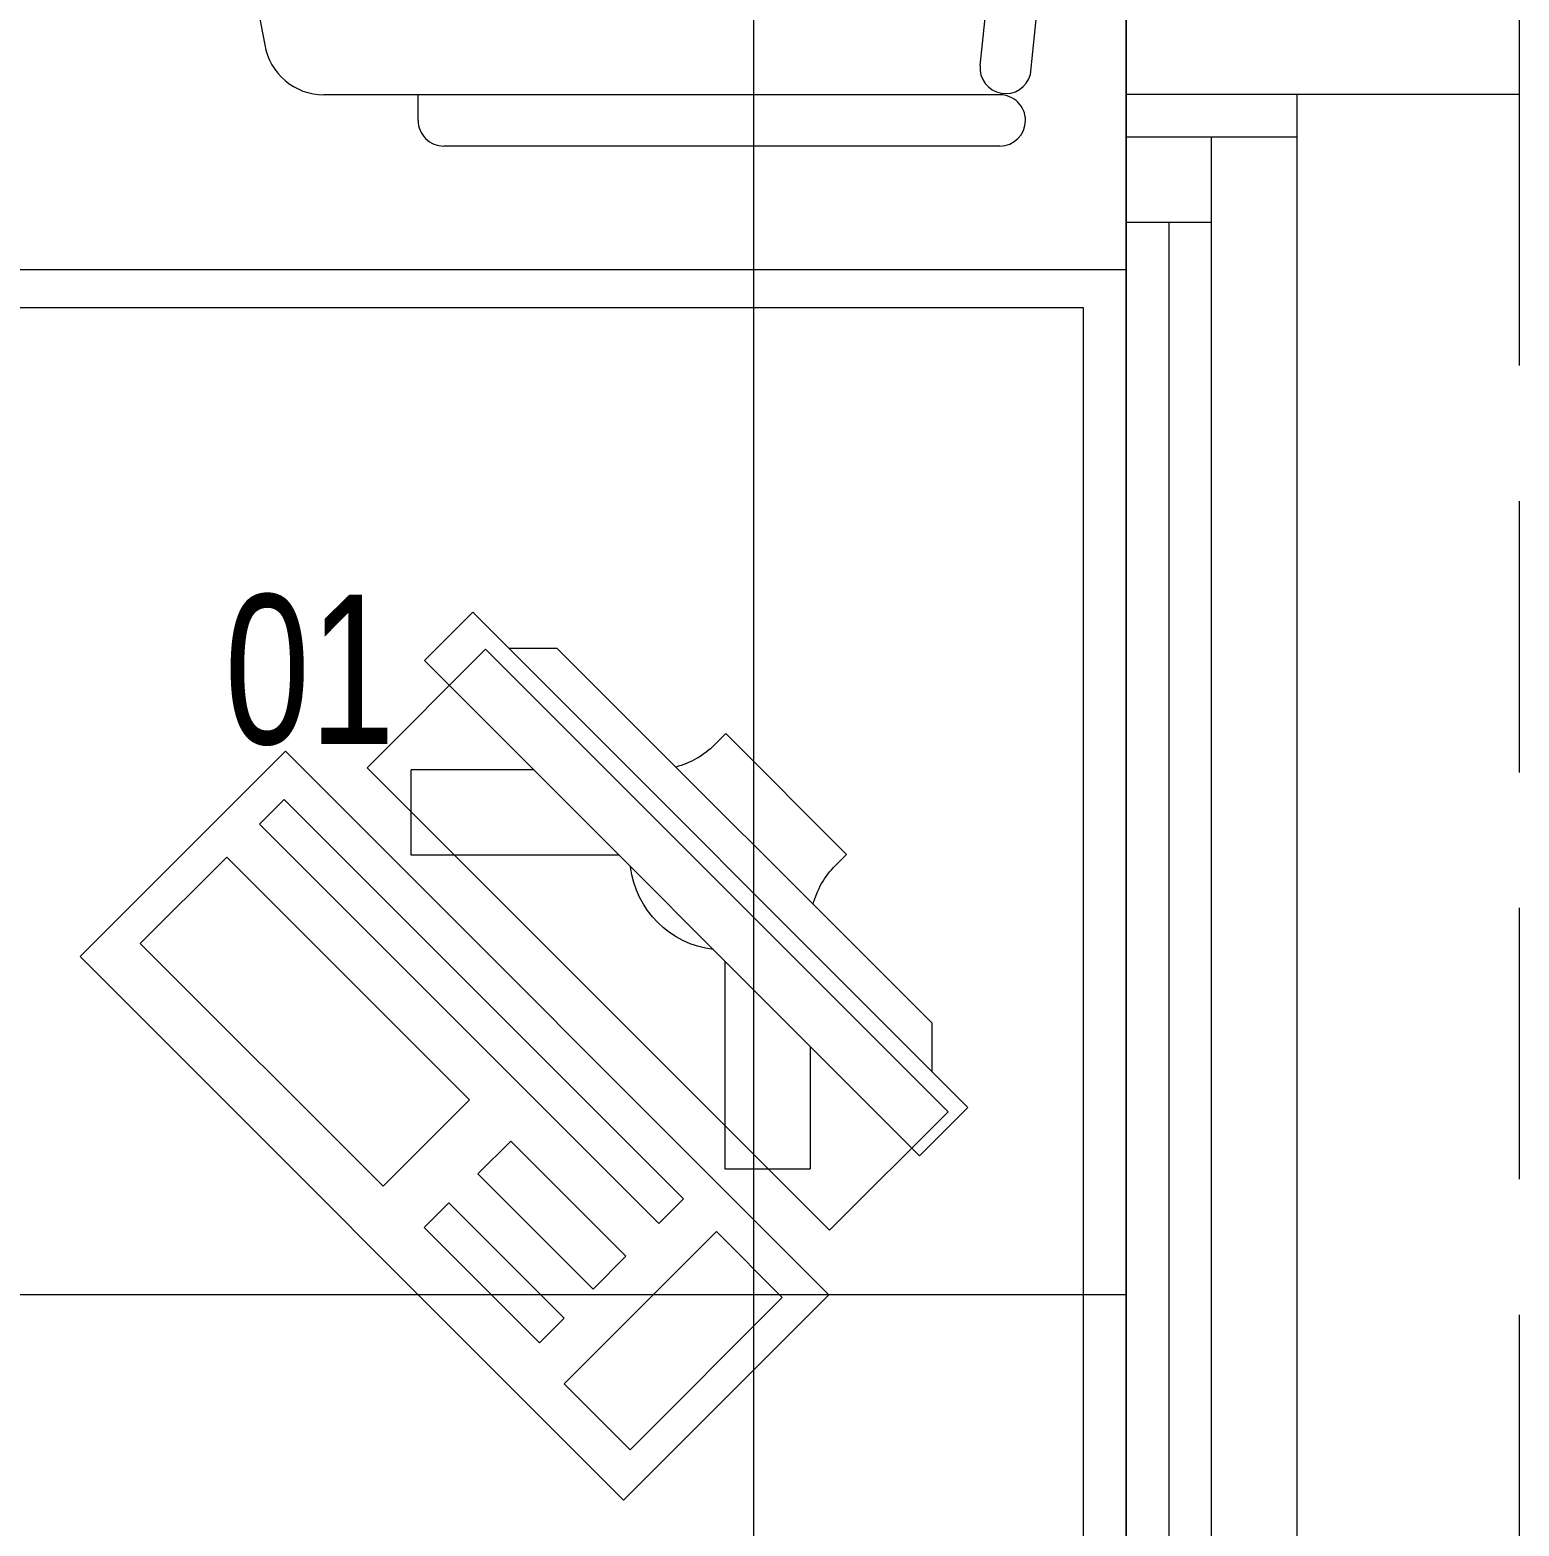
# Model space of a CAD drawing. Header units: inches. Extents: x -246178 to 57169, y -29325 to 19878.
# Drawn here: x 48176 to 49048, y 6464 to 7340 of the extents above; entities that cross this region are included whole.
import ezdxf

# ---------------------------------------------------------------- set-up
doc = ezdxf.new("R2010")
doc.units = ezdxf.units.IN
doc.header["$LTSCALE"] = 25
doc.header["$MEASUREMENT"] = 0
doc.linetypes.add('00-Ground Floor$0$HIDDEN', pattern=[9.525, 6.35, -3.175])
doc.linetypes.add('DASHDOT', pattern=[25.4, 12.7, -6.35, 0, -6.35])
doc.layers.get('0').update_dxf_attribs({"color": 8})
for name, color, linetype, lineweight in [('00-Ground Floor$0$72_EGR_EQP_TAG', 142, 'Continuous', 5), ('00-Ground Floor$0$Aluminum', 251, 'Continuous', 5), ('00-Ground Floor$0$Frame', 252, 'Continuous', 9), ('00-Ground Floor$0$LOADING', 253, 'Continuous', 5), ('00-Ground Floor$0$Proj', 251, 'Continuous', 5), ('00-Ground Floor$0$Walls', 251, 'Continuous', 5), ('E-LITE-CLNG-CNDT', 6, 'DASHDOT', 35)]:
    doc.layers.add(name, color=color, linetype=linetype, lineweight=lineweight)
doc.styles.add('00-Ground Floor$0$X3G_ENTITY_257CFD', font='swisscl.ttf', dxfattribs={"height": 200})

# ---------------------------------------------------------------- blocks, each defined once
blk = doc.blocks.new('00-Ground Floor$0$GF21016-P')
at = {"layer": '00-Ground Floor$0$LOADING', "extrusion": (-1.24384e-09, -1.20261e-09, -1)}
for p, q in [((0.01278, 0.01793), (0.01278, 0.41365)), ((0.46278, 0.01793), (0.46278, 0.41365)), ((-0.00222, 0.35848), (0.01278, 0.35848)), ((0.47778, 0.35848), (0.46278, 0.35848)), ((-0.01722, 0.01793), (-0.01722, 0.34348)), ((0.49278, 0.01793), (0.49278, 0.34348)), ((0.47778, 0.00293), (0.47778, 0.00293))]:
    blk.add_line(p, q, dxfattribs=at)
for centre, radius, start, end in [((-0.23778, -0.5362), 1.00364, 78.75684, 101.24316), ((-0.04778, 0.41365), 0.035, 0, 80.65572), ((-0.42778, 0.41365), 0.035, 99.34428, 180), ((0.00222, 0.34348), 0.015, 0, 90), ((-0.47778, 0.34348), 0.015, 90, 180), ((-0.02845, 0.01455), 0.01501, 284.3864, 95.52091), ((-0.23778, 1.89282), 1.8749, 263.6341, 276.3659), ((-0.4471, 0.01455), 0.01501, 84.47909, 255.6136), ((0.00222, 0.01793), 0.015, 270, 0), ((0.00222, 0.01793), 0.015, 180, 270), ((-0.47778, 0.01793), 0.015, 270, 0), ((-0.47778, 0.01793), 0.015, 180, 270), ((-0.23778, 1.87344), 1.8855, 263.51186, 276.48814)]:
    blk.add_arc(centre, radius, start, end, dxfattribs=at)
blk = doc.blocks.new('00-Ground Floor$0$ITCWLS1-P')
at = {"layer": '00-Ground Floor$0$LOADING'}
for p, q in [((-0.17, 0.45), (-0.17, 0)), ((-0.17, 0.45), (0, 0.45)), ((0, 0.45), (0, 0)), ((-0.26509, 0.43, 0), (-0.30509, 0.43, 0)), ((-0.30509, 0.43, 0), (-0.30509, 0.02, 0)), ((-0.26509, 0.43, 0), (-0.26509, 0.02, 0)), ((-0.14957, 0.43047), (-0.12914, 0.43047)), ((-0.12914, 0.43047), (-0.12914, 0.40893)), ((-0.197, 0.40939), (-0.295, 0.40939)), ((-0.295, 0.02639), (-0.295, 0.40939)), ((-0.197, 0.02639), (-0.197, 0.40939)), ((-0.32509, 0.38, 0), (-0.30509, 0.4, 0)), ((-0.32509, 0.38, 0), (-0.32509, 0.07, 0)), ((-0.35032, 0.275), (-0.35961, 0.275)), ((-0.35961, 0.175), (-0.35961, 0.275)), ((-0.35032, 0.175), (-0.35961, 0.175)), ((-0.32509, 0.07, 0), (-0.30509, 0.05, 0)), ((-0.197, 0.02639), (-0.295, 0.02639)), ((-0.30509, 0.02, 0), (-0.26509, 0.02, 0)), ((-0.17, 0), (0, 0))]:
    blk.add_line(p, q, dxfattribs=at)
at = {"layer": '00-Ground Floor$0$LOADING', "extrusion": (2.48281e-10, 3.18408e-10, -1)}
for p, q in [((-0.26509, 0.33952), (-0.21443, 0.39019)), ((-0.17907, 0.35483), (-0.21443, 0.39019)), ((-0.26509, 0.26881), (-0.17907, 0.35483))]:
    blk.add_line(p, q, dxfattribs=at)
at = {"layer": '00-Ground Floor$0$LOADING', "extrusion": (2.48281e-10, -3.18408e-10, -1)}
for p, q in [((-0.26509, 0.18119), (-0.17907, 0.09517)), ((-0.26509, 0.11048), (-0.21443, 0.05981)), ((-0.17907, 0.09517), (-0.21443, 0.05981))]:
    blk.add_line(p, q, dxfattribs=at)
at = {"layer": '00-Ground Floor$0$LOADING'}
for points in [[(-0.12914, 0.40893), (-0.12914, 0.09996), (-0.14957, 0.09996), (-0.14957, 0.43047)], [(-0.14957, 0.09997), (-0.14957, 0.09997), (-0.14957, 0.09997), (-0.14957, 0.09997), (-0.14957, 0.09997), (-0.14957, 0.09997), (-0.14957, 0.09997), (-0.14957, 0.09997), (-0.14957, 0.09997)], [(-0.14957, 0.09997), (-0.14957, 0.09997), (-0.14957, 0.09997), (-0.14957, 0.09997), (-0.14957, 0.09997), (-0.14957, 0.09997), (-0.14957, 0.09997), (-0.14957, 0.09997), (-0.14957, 0.09997), (-0.14957, 0.09997), (-0.14957, 0.09997), (-0.14957, 0.09997), (-0.14957, 0.09997), (-0.14957, 0.09997), (-0.14957, 0.09997), (-0.14957, 0.09997), (-0.14957, 0.09997), (-0.14957, 0.09997)], [(-0.14957, 0.09996), (-0.14957, 0.09996), (-0.14957, 0.09996), (-0.14957, 0.09996), (-0.14957, 0.09996), (-0.14957, 0.09996), (-0.14957, 0.09996), (-0.14957, 0.09996), (-0.14957, 0.09996), (-0.14957, 0.09996)], [(-0.14957, 0.09996), (-0.14957, 0.09996), (-0.14957, 0.09996), (-0.14957, 0.09996), (-0.14957, 0.09996), (-0.14957, 0.09996), (-0.14957, 0.09996)], [(-0.14957, 0.09997), (-0.14957, 0.09997), (-0.14957, 0.09997), (-0.14957, 0.09997), (-0.14957, 0.09997), (-0.14957, 0.09997), (-0.14957, 0.09997), (-0.14957, 0.09997), (-0.14957, 0.09997), (-0.14957, 0.09997)], [(-0.14957, 0.09997), (-0.14957, 0.09997), (-0.14957, 0.09997), (-0.14957, 0.09997), (-0.14957, 0.09997), (-0.14957, 0.09997), (-0.14957, 0.09997), (-0.14957, 0.09997), (-0.14957, 0.09997), (-0.14957, 0.09997), (-0.14957, 0.09997), (-0.14957, 0.09997), (-0.14957, 0.09997), (-0.14957, 0.09997), (-0.14957, 0.09997)], [(-0.14957, 0.09997), (-0.14957, 0.09997), (-0.14957, 0.09997), (-0.14957, 0.09997), (-0.14957, 0.09997), (-0.14957, 0.09997), (-0.14957, 0.09997), (-0.14957, 0.09997), (-0.14957, 0.09997), (-0.14957, 0.09997)], [(-0.14957, 0.09997), (-0.14957, 0.09997), (-0.14957, 0.09997), (-0.14957, 0.09997), (-0.14957, 0.09997), (-0.14957, 0.09997), (-0.14957, 0.09997), (-0.14957, 0.09997), (-0.14957, 0.09997), (-0.14957, 0.09997)], [(-0.14957, 0.09996), (-0.14957, 0.09996), (-0.14957, 0.09996), (-0.14957, 0.09996), (-0.14957, 0.09996), (-0.14957, 0.09996), (-0.14957, 0.09996), (-0.14957, 0.09996), (-0.14957, 0.09996), (-0.14957, 0.09996), (-0.14957, 0.09996), (-0.14957, 0.09996), (-0.14957, 0.09996), (-0.14957, 0.09996), (-0.14957, 0.09996), (-0.14957, 0.09996), (-0.14957, 0.09996), (-0.14957, 0.09996), (-0.14957, 0.09997), (-0.14957, 0.09997), (-0.14957, 0.09997), (-0.14957, 0.09997), (-0.14957, 0.09997), (-0.14957, 0.09997), (-0.14957, 0.09997), (-0.14957, 0.09997), (-0.14957, 0.09997), (-0.14957, 0.09997), (-0.14957, 0.09997), (-0.14957, 0.09997), (-0.14957, 0.09997), (-0.14957, 0.09997), (-0.14956, 0.09997), (-0.14956, 0.09997), (-0.14956, 0.09997), (-0.14956, 0.09996), (-0.14956, 0.09996), (-0.14956, 0.09996), (-0.14956, 0.09996), (-0.14956, 0.09996), (-0.14956, 0.09996), (-0.14956, 0.09996), (-0.14956, 0.09996), (-0.14956, 0.09996), (-0.14956, 0.09996), (-0.14956, 0.09996), (-0.14956, 0.09996), (-0.14956, 0.09996), (-0.14957, 0.09996), (-0.14957, 0.09996), (-0.14957, 0.09996), (-0.14957, 0.09996), (-0.14957, 0.09996), (-0.14957, 0.09996)], [(-0.14957, 0.09996), (-0.14957, 0.09996), (-0.14957, 0.09996), (-0.14957, 0.09996), (-0.14957, 0.09996), (-0.14957, 0.09996), (-0.14957, 0.09996), (-0.14957, 0.09996), (-0.14957, 0.09996), (-0.14957, 0.09996), (-0.14957, 0.09997), (-0.14957, 0.09997), (-0.14957, 0.09997), (-0.14957, 0.09996), (-0.14957, 0.09996), (-0.14957, 0.09996), (-0.14957, 0.09996), (-0.14957, 0.09996), (-0.14957, 0.09996), (-0.14957, 0.09997), (-0.14957, 0.09997), (-0.14957, 0.09997), (-0.14957, 0.09997), (-0.14957, 0.09997), (-0.14957, 0.09997), (-0.14957, 0.09997), (-0.14957, 0.09997), (-0.14957, 0.09997), (-0.14957, 0.09997), (-0.14957, 0.09997), (-0.14957, 0.09997), (-0.14957, 0.09997), (-0.14957, 0.09997), (-0.14957, 0.09997), (-0.14957, 0.09997), (-0.14957, 0.09997), (-0.14957, 0.09997), (-0.14957, 0.09997), (-0.14957, 0.09997), (-0.14957, 0.09997), (-0.14957, 0.09997), (-0.14957, 0.09997), (-0.14957, 0.09997), (-0.14957, 0.09997), (-0.14957, 0.09997), (-0.14957, 0.09997), (-0.14957, 0.09997), (-0.14957, 0.09997), (-0.14957, 0.09997), (-0.14957, 0.09997), (-0.14957, 0.09997), (-0.14957, 0.09997), (-0.14957, 0.09997), (-0.14957, 0.09997), (-0.14957, 0.09997), (-0.14957, 0.09997), (-0.14957, 0.09997), (-0.14957, 0.09997), (-0.14957, 0.09997), (-0.14957, 0.09997), (-0.14957, 0.09997), (-0.14957, 0.09997), (-0.14957, 0.09997), (-0.14957, 0.09997), (-0.14957, 0.09997), (-0.14957, 0.09997), (-0.14957, 0.09997), (-0.14957, 0.09997), (-0.14957, 0.09997), (-0.14957, 0.09997), (-0.14957, 0.09997), (-0.14957, 0.09997), (-0.14957, 0.09997), (-0.14957, 0.09997), (-0.14957, 0.09997), (-0.14957, 0.09997), (-0.14957, 0.09997), (-0.14957, 0.09997), (-0.14957, 0.09997), (-0.14957, 0.09997), (-0.14956, 0.09997), (-0.14957, 0.09997), (-0.14957, 0.09997), (-0.14957, 0.09997), (-0.14957, 0.09997), (-0.14956, 0.09997), (-0.14957, 0.09997), (-0.14957, 0.09997), (-0.14957, 0.09997), (-0.14957, 0.09997), (-0.14957, 0.09997), (-0.14957, 0.09997), (-0.14957, 0.09997), (-0.14957, 0.09997), (-0.14957, 0.09997), (-0.14957, 0.09997), (-0.14956, 0.09997), (-0.14957, 0.09996), (-0.14957, 0.09996), (-0.14957, 0.09996), (-0.14956, 0.09996), (-0.14957, 0.09996), (-0.14957, 0.09996), (-0.14957, 0.09996), (-0.14957, 0.09996), (-0.14957, 0.09996), (-0.14957, 0.09996), (-0.14957, 0.09996), (-0.14957, 0.09996), (-0.14957, 0.09996), (-0.14957, 0.09996)], [(-0.14957, 0.09996), (-0.14957, 0.09996), (-0.14957, 0.09996), (-0.14957, 0.09996), (-0.14957, 0.09996), (-0.14957, 0.09996), (-0.14957, 0.09996), (-0.14957, 0.09996)], [(-0.14957, 0.09996), (-0.14957, 0.09996), (-0.14957, 0.09996), (-0.14957, 0.09996), (-0.14957, 0.09996), (-0.14957, 0.09996), (-0.14957, 0.09996), (-0.14957, 0.09996), (-0.14957, 0.09996), (-0.14957, 0.09996), (-0.14957, 0.09996), (-0.14957, 0.09996), (-0.14957, 0.09996), (-0.14957, 0.09996), (-0.14957, 0.09996), (-0.14957, 0.09996), (-0.14957, 0.09996), (-0.14957, 0.09996), (-0.14957, 0.09996), (-0.14957, 0.09996), (-0.14957, 0.09996), (-0.14957, 0.09996), (-0.14957, 0.09996), (-0.14957, 0.09996), (-0.14957, 0.09996), (-0.14957, 0.09996), (-0.14957, 0.09996), (-0.14957, 0.09996), (-0.14957, 0.09996), (-0.14957, 0.09996), (-0.14957, 0.09996), (-0.14957, 0.09996), (-0.14957, 0.09996), (-0.14957, 0.09996), (-0.14957, 0.09996), (-0.14957, 0.09996), (-0.14957, 0.09996), (-0.14957, 0.09996), (-0.14957, 0.09996), (-0.14957, 0.09996), (-0.14957, 0.09996), (-0.14957, 0.09996), (-0.14957, 0.09996), (-0.14957, 0.09996), (-0.14957, 0.09996), (-0.14957, 0.09996), (-0.14957, 0.09996), (-0.14957, 0.09996), (-0.14956, 0.09996), (-0.14956, 0.09996), (-0.14956, 0.09996), (-0.14956, 0.09996), (-0.14957, 0.09996), (-0.14957, 0.09996), (-0.14957, 0.09996), (-0.14957, 0.09996), (-0.14957, 0.09996), (-0.14957, 0.09996), (-0.14956, 0.09996), (-0.14957, 0.09996), (-0.14957, 0.09996), (-0.14957, 0.09996), (-0.14957, 0.09996), (-0.14957, 0.09996), (-0.14957, 0.09996), (-0.14957, 0.09996), (-0.14957, 0.09996), (-0.14957, 0.09996), (-0.14957, 0.09996), (-0.14956, 0.09996), (-0.14956, 0.09996), (-0.14957, 0.09996), (-0.14957, 0.09996), (-0.14957, 0.09996), (-0.14957, 0.09996), (-0.14957, 0.09996), (-0.14957, 0.09996), (-0.14957, 0.09996), (-0.14957, 0.09996), (-0.14957, 0.09996), (-0.14957, 0.09996), (-0.14957, 0.09996), (-0.14957, 0.09996), (-0.14957, 0.09996), (-0.14957, 0.09996), (-0.14957, 0.09996), (-0.14957, 0.09996), (-0.14957, 0.09996), (-0.14957, 0.09996)], [(-0.14957, 0.09996), (-0.14957, 0.09996), (-0.14957, 0.09996), (-0.14957, 0.09996), (-0.14957, 0.09996), (-0.14957, 0.09996), (-0.14957, 0.09996), (-0.14957, 0.09996), (-0.14957, 0.09996), (-0.14957, 0.09996), (-0.14957, 0.09996), (-0.14957, 0.09996)], [(-0.14957, 0.09996), (-0.14957, 0.09996), (-0.14956, 0.09996), (-0.14956, 0.09996), (-0.14956, 0.09996), (-0.14956, 0.09996), (-0.14957, 0.09996)], [(-0.14957, 0.09996), (-0.14957, 0.09996), (-0.14957, 0.09996), (-0.14957, 0.09996), (-0.14957, 0.09996), (-0.14957, 0.09996), (-0.14957, 0.09996), (-0.14957, 0.09996), (-0.14957, 0.09996), (-0.14956, 0.09996), (-0.14956, 0.09996), (-0.14956, 0.09996), (-0.14956, 0.09996), (-0.14956, 0.09996), (-0.14956, 0.09996), (-0.14956, 0.09996), (-0.14957, 0.09996)]]:
    blk.add_lwpolyline(points, dxfattribs=at)
for points in [[(-0.1019, 0.43047), (-0.03039, 0.43047), (-0.03039, 0.22944), (-0.1019, 0.22944)], [(-0.1019, 0.19536), (-0.07466, 0.19536), (-0.07466, 0.09996), (-0.1019, 0.09996)], [(-0.03039, 0.19536), (-0.05082, 0.19536), (-0.05082, 0.09996), (-0.03039, 0.09996)], [(-0.14956, 0.09996), (-0.14956, 0.09996), (-0.14956, 0.09996), (-0.14956, 0.09996), (-0.14956, 0.09996), (-0.14956, 0.09996), (-0.14956, 0.09996), (-0.14956, 0.09996), (-0.14957, 0.09996), (-0.14957, 0.09996), (-0.14957, 0.09996), (-0.14957, 0.09996), (-0.14957, 0.09996), (-0.14957, 0.09996), (-0.14957, 0.09996), (-0.14957, 0.09996), (-0.14957, 0.09996), (-0.14957, 0.09996), (-0.14957, 0.09996), (-0.14957, 0.09996), (-0.14957, 0.09996), (-0.14957, 0.09996), (-0.14957, 0.09996), (-0.14957, 0.09996), (-0.14957, 0.09996), (-0.14957, 0.09996), (-0.14957, 0.09996), (-0.14957, 0.09996), (-0.14957, 0.09996), (-0.14957, 0.09996), (-0.14957, 0.09996), (-0.14957, 0.09996), (-0.14957, 0.09996), (-0.14957, 0.09996), (-0.14957, 0.09996), (-0.14957, 0.09996), (-0.14957, 0.09996), (-0.14957, 0.09996), (-0.14957, 0.09996), (-0.14957, 0.09996), (-0.14957, 0.09996), (-0.14957, 0.09996), (-0.14957, 0.09996), (-0.14957, 0.09996), (-0.14957, 0.09996), (-0.14957, 0.09996), (-0.14957, 0.09996), (-0.14957, 0.09996), (-0.14957, 0.09996), (-0.14957, 0.09996), (-0.14957, 0.09996), (-0.14957, 0.09996), (-0.14957, 0.09996), (-0.14957, 0.09996), (-0.14957, 0.09996), (-0.14957, 0.09996), (-0.14957, 0.09996), (-0.14956, 0.09996), (-0.14956, 0.09996), (-0.14956, 0.09996), (-0.14956, 0.09996), (-0.14956, 0.09996), (-0.14956, 0.09996), (-0.14956, 0.09996), (-0.14956, 0.09996), (-0.14956, 0.09996), (-0.14956, 0.09996), (-0.14956, 0.09996), (-0.14956, 0.09996), (-0.14956, 0.09996), (-0.14956, 0.09996), (-0.14956, 0.09996), (-0.14956, 0.09996), (-0.14956, 0.09996), (-0.14956, 0.09996), (-0.14956, 0.09996), (-0.14956, 0.09996), (-0.14956, 0.09996), (-0.14956, 0.09996), (-0.14956, 0.09996), (-0.14956, 0.09996), (-0.14956, 0.09996), (-0.14956, 0.09996), (-0.14956, 0.09996), (-0.14956, 0.09996), (-0.14956, 0.09996), (-0.14956, 0.09996), (-0.14956, 0.09996), (-0.14956, 0.09996), (-0.14957, 0.09996), (-0.14957, 0.09996), (-0.14957, 0.09996), (-0.14957, 0.09996), (-0.14957, 0.09996), (-0.14957, 0.09996), (-0.14957, 0.09996), (-0.14957, 0.09996), (-0.14957, 0.09996), (-0.14957, 0.09996), (-0.14957, 0.09996), (-0.14957, 0.09996), (-0.14957, 0.09996), (-0.14957, 0.09996), (-0.14957, 0.09996), (-0.14957, 0.09996), (-0.14957, 0.09996), (-0.14957, 0.09996), (-0.14957, 0.09996), (-0.14957, 0.09996), (-0.14957, 0.09996), (-0.14957, 0.09996), (-0.14957, 0.09996), (-0.14957, 0.09996), (-0.14957, 0.09996), (-0.14957, 0.09996), (-0.14957, 0.09996), (-0.14957, 0.09996), (-0.14957, 0.09996), (-0.14957, 0.09996), (-0.14957, 0.09996), (-0.14957, 0.09996), (-0.14957, 0.09996), (-0.14957, 0.09996), (-0.14957, 0.09996), (-0.14957, 0.09996), (-0.14957, 0.09996), (-0.14957, 0.09996), (-0.14957, 0.09996), (-0.14957, 0.09996), (-0.14957, 0.09996), (-0.14957, 0.09996), (-0.14957, 0.09996), (-0.14957, 0.09996), (-0.14957, 0.09996), (-0.14957, 0.09996), (-0.14957, 0.09996), (-0.14957, 0.09996), (-0.14957, 0.09996), (-0.14957, 0.09996), (-0.14957, 0.09996), (-0.14957, 0.09996), (-0.14957, 0.09996), (-0.14957, 0.09996), (-0.14957, 0.09996), (-0.14957, 0.09996), (-0.14957, 0.09996), (-0.14957, 0.09996), (-0.14957, 0.09996), (-0.14957, 0.09996), (-0.14957, 0.09996), (-0.14957, 0.09996), (-0.14957, 0.09996), (-0.14957, 0.09996), (-0.14957, 0.09996), (-0.14956, 0.09996), (-0.14956, 0.09996), (-0.14956, 0.09996), (-0.14956, 0.09996), (-0.14956, 0.09996), (-0.14956, 0.09996), (-0.14956, 0.09996), (-0.14956, 0.09996), (-0.14956, 0.09996), (-0.14956, 0.09996), (-0.14956, 0.09996), (-0.14956, 0.09996), (-0.14956, 0.09996), (-0.14956, 0.09996), (-0.14956, 0.09996), (-0.14956, 0.09996), (-0.14956, 0.09996), (-0.14956, 0.09996), (-0.14956, 0.09996), (-0.14956, 0.09996), (-0.14956, 0.09996), (-0.14956, 0.09996), (-0.14956, 0.09996), (-0.14956, 0.09996), (-0.14956, 0.09996), (-0.14956, 0.09996), (-0.14956, 0.09996), (-0.14956, 0.09996), (-0.14956, 0.09996), (-0.14956, 0.09996), (-0.14956, 0.09996), (-0.14956, 0.09996), (-0.14956, 0.09996), (-0.14956, 0.09996), (-0.14956, 0.09996), (-0.14956, 0.09996), (-0.14956, 0.09996), (-0.14956, 0.09996), (-0.14956, 0.09996), (-0.14956, 0.09996), (-0.14956, 0.09996), (-0.14956, 0.09996), (-0.14956, 0.09996), (-0.14956, 0.09996), (-0.14956, 0.09996), (-0.14956, 0.09996), (-0.14956, 0.09996), (-0.14957, 0.09996), (-0.14957, 0.09996), (-0.14957, 0.09996), (-0.14957, 0.09996), (-0.14957, 0.09996), (-0.14957, 0.09996), (-0.14957, 0.09996), (-0.14957, 0.09996), (-0.14957, 0.09996), (-0.14957, 0.09996), (-0.14957, 0.09996), (-0.14957, 0.09996), (-0.14957, 0.09996), (-0.14957, 0.09996), (-0.14957, 0.09996), (-0.14957, 0.09996), (-0.14957, 0.09996), (-0.14957, 0.09996), (-0.14957, 0.09996), (-0.14957, 0.09996), (-0.14957, 0.09996), (-0.14957, 0.09996), (-0.14957, 0.09996), (-0.14957, 0.09996), (-0.14957, 0.09996), (-0.14957, 0.09996), (-0.14957, 0.09996), (-0.14957, 0.09996), (-0.14957, 0.09996), (-0.14957, 0.09996), (-0.14957, 0.09996), (-0.14957, 0.09996), (-0.14957, 0.09996), (-0.14957, 0.09996), (-0.14956, 0.09996), (-0.14956, 0.09996), (-0.14956, 0.09996), (-0.14956, 0.09996), (-0.14956, 0.09996), (-0.14956, 0.09996), (-0.14956, 0.09996), (-0.14956, 0.09996), (-0.14956, 0.09996), (-0.14956, 0.09996), (-0.14956, 0.09996), (-0.14956, 0.09996), (-0.14956, 0.09996), (-0.14956, 0.09996), (-0.14956, 0.09996), (-0.14956, 0.09996), (-0.14956, 0.09996), (-0.14956, 0.09996), (-0.14956, 0.09996), (-0.14956, 0.09996), (-0.14956, 0.09996), (-0.14956, 0.09996), (-0.14956, 0.09996), (-0.14956, 0.09996), (-0.14956, 0.09996), (-0.14956, 0.09996), (-0.14956, 0.09996), (-0.14956, 0.09996), (-0.14956, 0.09996), (-0.14956, 0.09996), (-0.14956, 0.09996), (-0.14956, 0.09996), (-0.14956, 0.09996), (-0.14956, 0.09996), (-0.14956, 0.09996), (-0.14956, 0.09996), (-0.14956, 0.09996), (-0.14956, 0.09996), (-0.14956, 0.09996), (-0.14956, 0.09996), (-0.14956, 0.09996), (-0.14956, 0.09996)], [(-0.14957, 0.09996), (-0.14957, 0.09996), (-0.14957, 0.09996), (-0.14957, 0.09996), (-0.14957, 0.09996), (-0.14957, 0.09996), (-0.14957, 0.09996), (-0.14957, 0.09996), (-0.14957, 0.09996), (-0.14957, 0.09996), (-0.14957, 0.09996), (-0.14957, 0.09996), (-0.14957, 0.09996), (-0.14957, 0.09996), (-0.14957, 0.09996), (-0.14957, 0.09996), (-0.14957, 0.09996), (-0.14957, 0.09996), (-0.14957, 0.09996), (-0.14957, 0.09996), (-0.14957, 0.09996), (-0.14957, 0.09996), (-0.14957, 0.09996), (-0.14957, 0.09996), (-0.14957, 0.09996), (-0.14957, 0.09996), (-0.14957, 0.09996), (-0.14957, 0.09996), (-0.14957, 0.09996), (-0.14957, 0.09996), (-0.14957, 0.09996), (-0.14957, 0.09996), (-0.14957, 0.09996), (-0.14957, 0.09996), (-0.14957, 0.09996), (-0.14957, 0.09996), (-0.14957, 0.09996), (-0.14957, 0.09996), (-0.14957, 0.09996), (-0.14957, 0.09996), (-0.14957, 0.09996), (-0.14957, 0.09996), (-0.14957, 0.09996), (-0.14957, 0.09996), (-0.14957, 0.09996), (-0.14957, 0.09996), (-0.14957, 0.09996), (-0.14957, 0.09996), (-0.14957, 0.09996), (-0.14957, 0.09996), (-0.14957, 0.09996), (-0.14957, 0.09996), (-0.14957, 0.09996), (-0.14957, 0.09996), (-0.14957, 0.09996), (-0.14957, 0.09996), (-0.14957, 0.09996), (-0.14957, 0.09996), (-0.14957, 0.09996), (-0.14957, 0.09996), (-0.14957, 0.09996), (-0.14957, 0.09996), (-0.14957, 0.09996), (-0.14957, 0.09996), (-0.14957, 0.09996), (-0.14957, 0.09996), (-0.14957, 0.09996), (-0.14957, 0.09996), (-0.14957, 0.09996), (-0.14957, 0.09996), (-0.14957, 0.09996), (-0.14957, 0.09996), (-0.14957, 0.09996), (-0.14957, 0.09996), (-0.14957, 0.09996), (-0.14957, 0.09996), (-0.14957, 0.09996), (-0.14957, 0.09996), (-0.14957, 0.09996), (-0.14957, 0.09996), (-0.14957, 0.09996), (-0.14957, 0.09996), (-0.14957, 0.09996), (-0.14957, 0.09996), (-0.14957, 0.09996), (-0.14957, 0.09996), (-0.14957, 0.09996), (-0.14957, 0.09996), (-0.14957, 0.09996), (-0.14957, 0.09996), (-0.14957, 0.09996), (-0.14957, 0.09996), (-0.14957, 0.09996), (-0.14957, 0.09996), (-0.14957, 0.09996), (-0.14957, 0.09996), (-0.14957, 0.09996), (-0.14957, 0.09996), (-0.14957, 0.09996), (-0.14957, 0.09996), (-0.14957, 0.09996), (-0.14957, 0.09996), (-0.14957, 0.09996), (-0.14957, 0.09996), (-0.14957, 0.09996), (-0.14957, 0.09996), (-0.14957, 0.09996), (-0.14957, 0.09996), (-0.14957, 0.09996), (-0.14957, 0.09996), (-0.14957, 0.09996), (-0.14957, 0.09996), (-0.14957, 0.09996), (-0.14957, 0.09996), (-0.14957, 0.09996), (-0.14957, 0.09996), (-0.14957, 0.09996), (-0.14957, 0.09996), (-0.14957, 0.09996), (-0.14957, 0.09996), (-0.14957, 0.09996), (-0.14957, 0.09996), (-0.14957, 0.09996), (-0.14957, 0.09996), (-0.14957, 0.09996), (-0.14957, 0.09996), (-0.14957, 0.09996), (-0.14957, 0.09996), (-0.14957, 0.09996), (-0.14957, 0.09996), (-0.14957, 0.09996), (-0.14957, 0.09996), (-0.14957, 0.09996), (-0.14957, 0.09996), (-0.14957, 0.09996), (-0.14957, 0.09996), (-0.14957, 0.09996), (-0.14957, 0.09996), (-0.14957, 0.09996), (-0.14957, 0.09996), (-0.14957, 0.09996), (-0.14957, 0.09996), (-0.14957, 0.09996), (-0.14957, 0.09996), (-0.14957, 0.09996), (-0.14957, 0.09996), (-0.14957, 0.09996), (-0.14957, 0.09996), (-0.14957, 0.09996), (-0.14957, 0.09996), (-0.14957, 0.09996), (-0.14957, 0.09996), (-0.14957, 0.09996), (-0.14957, 0.09996), (-0.14957, 0.09996), (-0.14957, 0.09996), (-0.14957, 0.09996), (-0.14957, 0.09996), (-0.14957, 0.09996), (-0.14957, 0.09996), (-0.14957, 0.09996), (-0.14957, 0.09996), (-0.14957, 0.09996), (-0.14957, 0.09996), (-0.14957, 0.09996), (-0.14957, 0.09996), (-0.14957, 0.09996), (-0.14957, 0.09996), (-0.14957, 0.09996), (-0.14957, 0.09996), (-0.14957, 0.09996), (-0.14957, 0.09996), (-0.14957, 0.09996), (-0.14957, 0.09996), (-0.14957, 0.09996), (-0.14957, 0.09996), (-0.14957, 0.09996), (-0.14957, 0.09996), (-0.14957, 0.09996), (-0.14957, 0.09996), (-0.14957, 0.09996), (-0.14957, 0.09996), (-0.14957, 0.09996), (-0.14957, 0.09996), (-0.14957, 0.09996), (-0.14957, 0.09996), (-0.14957, 0.09996), (-0.14957, 0.09996), (-0.14957, 0.09996), (-0.14957, 0.09996), (-0.14957, 0.09996), (-0.14957, 0.09996), (-0.14957, 0.09996), (-0.14957, 0.09996), (-0.14957, 0.09996), (-0.14957, 0.09996), (-0.14957, 0.09996), (-0.14957, 0.09996), (-0.14957, 0.09996), (-0.14957, 0.09996), (-0.14957, 0.09996), (-0.14957, 0.09996), (-0.14957, 0.09996), (-0.14957, 0.09996), (-0.14957, 0.09996), (-0.14957, 0.09996), (-0.14957, 0.09996), (-0.14957, 0.09996), (-0.14957, 0.09996), (-0.14957, 0.09996), (-0.14957, 0.09996), (-0.14957, 0.09996), (-0.14957, 0.09996), (-0.14957, 0.09996)], [(-0.14957, 0.09996), (-0.14957, 0.09996), (-0.14957, 0.09996), (-0.14957, 0.09996), (-0.14957, 0.09996), (-0.14957, 0.09996), (-0.14957, 0.09996), (-0.14957, 0.09996), (-0.14957, 0.09996), (-0.14957, 0.09996), (-0.14957, 0.09996), (-0.14957, 0.09996), (-0.14957, 0.09996), (-0.14957, 0.09996), (-0.14957, 0.09996), (-0.14957, 0.09996), (-0.14957, 0.09996), (-0.14957, 0.09996), (-0.14957, 0.09996), (-0.14957, 0.09996), (-0.14957, 0.09996), (-0.14957, 0.09996), (-0.14957, 0.09996), (-0.14957, 0.09996), (-0.14957, 0.09996), (-0.14957, 0.09996), (-0.14957, 0.09996), (-0.14957, 0.09996), (-0.14957, 0.09996), (-0.14957, 0.09996), (-0.14957, 0.09996), (-0.14957, 0.09996), (-0.14957, 0.09996), (-0.14957, 0.09996), (-0.14957, 0.09996), (-0.14957, 0.09996), (-0.14957, 0.09996), (-0.14957, 0.09996), (-0.14957, 0.09996), (-0.14957, 0.09996), (-0.14957, 0.09996), (-0.14957, 0.09996), (-0.14957, 0.09996), (-0.14957, 0.09996), (-0.14957, 0.09996), (-0.14957, 0.09996), (-0.14957, 0.09996), (-0.14957, 0.09996), (-0.14957, 0.09996), (-0.14957, 0.09996), (-0.14957, 0.09996), (-0.14957, 0.09996), (-0.14957, 0.09996), (-0.14957, 0.09996), (-0.14957, 0.09996), (-0.14957, 0.09996), (-0.14957, 0.09996), (-0.14957, 0.09996), (-0.14957, 0.09996), (-0.14957, 0.09996), (-0.14957, 0.09996), (-0.14957, 0.09996), (-0.14957, 0.09996), (-0.14957, 0.09996), (-0.14957, 0.09996), (-0.14957, 0.09996), (-0.14957, 0.09996), (-0.14957, 0.09996), (-0.14957, 0.09996), (-0.14957, 0.09996), (-0.14957, 0.09996), (-0.14957, 0.09996), (-0.14957, 0.09996), (-0.14957, 0.09996), (-0.14957, 0.09996), (-0.14957, 0.09996), (-0.14957, 0.09996), (-0.14957, 0.09996), (-0.14957, 0.09996), (-0.14957, 0.09996), (-0.14957, 0.09996), (-0.14957, 0.09996), (-0.14957, 0.09996), (-0.14957, 0.09996), (-0.14957, 0.09996), (-0.14957, 0.09996), (-0.14957, 0.09996), (-0.14957, 0.09996), (-0.14957, 0.09996), (-0.14957, 0.09996), (-0.14957, 0.09996), (-0.14957, 0.09996), (-0.14957, 0.09996), (-0.14957, 0.09996), (-0.14957, 0.09996), (-0.14957, 0.09996), (-0.14957, 0.09996), (-0.14957, 0.09996), (-0.14957, 0.09996), (-0.14957, 0.09996), (-0.14957, 0.09996), (-0.14957, 0.09996), (-0.14957, 0.09996), (-0.14957, 0.09996), (-0.14957, 0.09996), (-0.14957, 0.09996), (-0.14957, 0.09996), (-0.14957, 0.09996), (-0.14957, 0.09996), (-0.14957, 0.09996), (-0.14957, 0.09996), (-0.14957, 0.09996), (-0.14957, 0.09996), (-0.14957, 0.09996), (-0.14957, 0.09996), (-0.14957, 0.09996), (-0.14957, 0.09996), (-0.14957, 0.09996), (-0.14957, 0.09996), (-0.14957, 0.09996), (-0.14957, 0.09996), (-0.14957, 0.09996), (-0.14957, 0.09996), (-0.14957, 0.09996), (-0.14957, 0.09996), (-0.14957, 0.09996), (-0.14957, 0.09996), (-0.14957, 0.09996), (-0.14957, 0.09996), (-0.14957, 0.09996), (-0.14957, 0.09996), (-0.14957, 0.09996), (-0.14957, 0.09996), (-0.14957, 0.09996), (-0.14957, 0.09996), (-0.14957, 0.09996), (-0.14957, 0.09996), (-0.14957, 0.09996), (-0.14957, 0.09996), (-0.14957, 0.09996), (-0.14957, 0.09996), (-0.14957, 0.09996), (-0.14957, 0.09996), (-0.14957, 0.09996), (-0.14957, 0.09996), (-0.14957, 0.09996), (-0.14957, 0.09996), (-0.14957, 0.09996), (-0.14957, 0.09996), (-0.14957, 0.09996), (-0.14957, 0.09996), (-0.14957, 0.09996), (-0.14957, 0.09996), (-0.14957, 0.09996), (-0.14957, 0.09996), (-0.14957, 0.09996), (-0.14957, 0.09996), (-0.14957, 0.09996), (-0.14957, 0.09996), (-0.14957, 0.09996), (-0.14957, 0.09996), (-0.14957, 0.09996), (-0.14957, 0.09996), (-0.14957, 0.09996), (-0.14957, 0.09996), (-0.14957, 0.09996), (-0.14957, 0.09996), (-0.14957, 0.09996), (-0.14957, 0.09996), (-0.14957, 0.09996), (-0.14957, 0.09996), (-0.14957, 0.09996), (-0.14957, 0.09996), (-0.14957, 0.09996), (-0.14957, 0.09996), (-0.14957, 0.09996), (-0.14957, 0.09996), (-0.14957, 0.09996), (-0.14957, 0.09996), (-0.14957, 0.09996), (-0.14957, 0.09996), (-0.14957, 0.09996), (-0.14957, 0.09996), (-0.14957, 0.09996), (-0.14957, 0.09996), (-0.14957, 0.09996), (-0.14957, 0.09996), (-0.14957, 0.09996), (-0.14957, 0.09996), (-0.14957, 0.09996), (-0.14957, 0.09996), (-0.14957, 0.09996), (-0.14957, 0.09996), (-0.14957, 0.09996), (-0.14957, 0.09996), (-0.14957, 0.09996), (-0.14957, 0.09996), (-0.14957, 0.09996), (-0.14957, 0.09996), (-0.14957, 0.09996), (-0.14957, 0.09996), (-0.14957, 0.09996), (-0.14957, 0.09996), (-0.14957, 0.09996), (-0.14957, 0.09996), (-0.14957, 0.09996), (-0.14957, 0.09996), (-0.14957, 0.09996), (-0.14957, 0.09996), (-0.14957, 0.09996), (-0.14957, 0.09996), (-0.14957, 0.09996), (-0.14957, 0.09996), (-0.14957, 0.09996), (-0.14957, 0.09996), (-0.14957, 0.09996), (-0.14957, 0.09996), (-0.14957, 0.09996), (-0.14957, 0.09996)], [(-0.14957, 0.0727), (-0.02358, 0.0727), (-0.02358, 0.01818), (-0.14957, 0.01818)]]:
    blk.add_lwpolyline(points, close=True, dxfattribs=at)
for centre, radius, start, end in [((-0.35032, 0.325), 0.05, 270, 300.30934), ((-0.3089, 0.225), 0.05564, 321.94311, 38.05689), ((-0.35032, 0.125), 0.05, 59.69066, 90)]:
    blk.add_arc(centre, radius, start, end, dxfattribs=at)
blk = doc.blocks.new('00-Ground Floor$0$GF21042A-P')
for p, q in [((1.4, 0.75), (0, 0.75)), ((1.4, 0), (1.4, 0.75))]:
    blk.add_line(p, q)
blk = doc.blocks.new('00-Ground Floor$0$A$C75D25CC9')
at = {"color": 254, "linetype": 'Continuous'}
for p, q in [((48600, 5602.57), (48600, 8572.57)), ((46297.93, 7200), (48817.93, 7200)), ((46297.93, 6600), (48817.93, 6600))]:
    blk.add_line(p, q, dxfattribs=at)
at = {"color": 254}
blk.add_line((48817.93, 8572.57, 0), (48817.93, 5602.57, 0), dxfattribs=at)
blk = doc.blocks.new('00-Ground Floor$0$A$Ce9e1c4c3')
at = {"layer": '00-Ground Floor$0$Frame'}
blk.add_blockref('00-Ground Floor$0$A$C75D25CC9', (-100000, 0), dxfattribs=at)
blk = doc.blocks.new('00-Ground Floor')
at = {"layer": '00-Ground Floor$0$Aluminum'}
for p, q in [((48817.93, 5802.57, 0), (48817.93, 7302.57, 0)), ((48917.93, 5802.57, 0), (48917.93, 7302.57, 0)), ((48917.93, 7277.57, 0), (48817.93, 7277.57, 0)), ((48867.93, 5827.57, 0), (48867.93, 7277.57, 0)), ((48867.93, 7227.57, 0), (48817.93, 7227.57, 0)), ((48842.93, 7227.57, 0), (48842.93, 5877.57, 0))]:
    blk.add_line(p, q, dxfattribs=at)
at = {"layer": '00-Ground Floor$0$Proj', "linetype": '00-Ground Floor$0$HIDDEN'}
blk.add_line((49047.93, 7302.57, 0), (49047.93, 5802.57, 0), dxfattribs=at)
at = {"layer": '00-Ground Floor$0$Walls'}
for p, q in [((49047.93, 8802.57, 0), (49047.93, 7302.57, 0)), ((48817.93, 7302.57, 0), (48817.59, 8527.68)), ((49047.93, 7302.57, 0), (48817.93, 7302.57, 0))]:
    blk.add_line(p, q, dxfattribs=at)
at = {"color": 254}
blk.add_blockref('00-Ground Floor$0$A$Ce9e1c4c3', (100000, 0), dxfattribs=at)
at = {"layer": '00-Ground Floor$0$LOADING', "extrusion": (6.8264e-12, -7.77424e-06, -1), "xscale": 1000.000000000002, "yscale": 1000.000000000002, "zscale": 1000.000000000002, "rotation": 269.998564123443}
blk.add_blockref('00-Ground Floor$0$GF21016-P', (-48761.88, 7765.12, -0.04), dxfattribs=at)
at = {"layer": '00-Ground Floor$0$LOADING', "yscale": 1000, "zscale": 1000}
for name, p, xscale, rotation in [('00-Ground Floor$0$GF21042A-P', (47392.93, 6427.57, 0), 1000, 359.9999999991881), ('00-Ground Floor$0$ITCWLS1-P', (48523.69, 6479.65, 0.01), -1000, 44.99999999923502)]:
    blk.add_blockref(name, p, dxfattribs=dict(at, xscale=xscale, rotation=rotation))
at = {"layer": '00-Ground Floor$0$72_EGR_EQP_TAG', "insert": (48340, 7009.77, 0.01), "char_height": 87.473, "attachment_point": 2, "style": '00-Ground Floor$0$X3G_ENTITY_257CFD'}
blk.add_mtext('01', dxfattribs=at)

msp = doc.modelspace()

# ---------------------------------------------------------------- block references
at = {"layer": 'E-LITE-CLNG-CNDT'}
msp.add_blockref('00-Ground Floor', (0, 0), dxfattribs=at)

doc.saveas('drawing.dxf')
